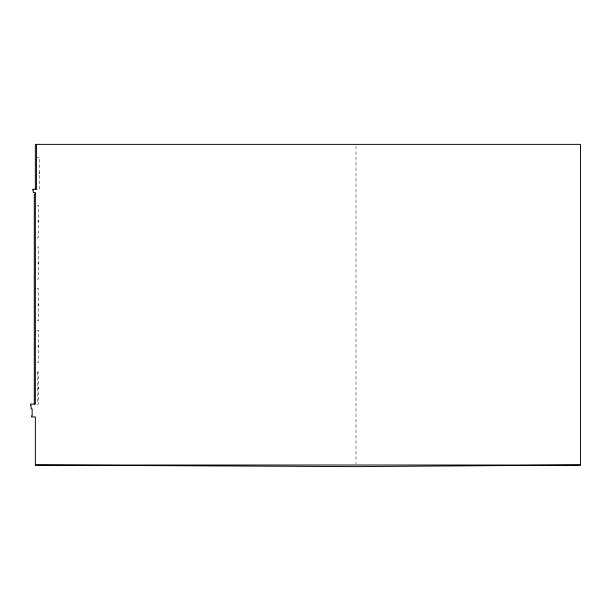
<?xml version="1.0" encoding="UTF-8"?>
<svg xmlns="http://www.w3.org/2000/svg" width="611" height="611" viewBox="0 0 611 611"><rect width="100%" height="100%" fill="white"/><g stroke="black" fill="none" stroke-linecap="round" stroke-linejoin="round"><path stroke-width="0.46" stroke-dasharray="3.06 2.29" d="M36.431 157.203L39.639 157.203L39.639 189.265L36.431 189.265M39.639 172.699L39.104 172.699L39.104 173.768L39.639 173.768M36.965 205.296L38.569 205.296L38.569 237.366L36.965 237.366M38.569 220.8L38.035 220.8L38.035 221.869L38.569 221.869M36.965 246.981L38.569 246.981L38.569 279.044L36.965 279.044M38.569 262.478L38.035 262.478L38.035 263.547L38.569 263.547M36.965 288.667L38.569 288.667L38.569 320.729L36.965 320.729M38.569 304.163L38.035 304.163L38.035 305.233L38.569 305.233M36.965 330.352L38.569 330.352L38.569 362.415L36.965 362.415M38.569 345.849L38.035 345.849L38.035 346.918L38.569 346.918M36.965 372.03L38.569 372.03L38.569 404.1L36.965 404.1M38.569 387.534L38.035 387.534L38.035 388.596L38.569 388.596M355.999 146.281L355.999 463.764M37.767 372.03L37.767 404.1"/><path stroke-width="0.92" d="M35.362 189.265L35.362 144.379L580.45 144.379L580.45 465.017L355.999 466.621L35.362 465.017L35.362 416.923L31.619 416.923L31.619 415.854L32.154 415.854L32.154 408.904L31.085 408.904L31.085 405.169L30.55 405.169L30.55 404.1L35.362 404.1L35.362 192.473L33.223 192.473L33.223 190.067L32.688 190.067L32.688 189.265L36.431 189.265L36.431 144.379M35.362 194.077L34.292 194.077L34.292 404.1M35.362 465.017L580.45 465.017"/></g></svg>
